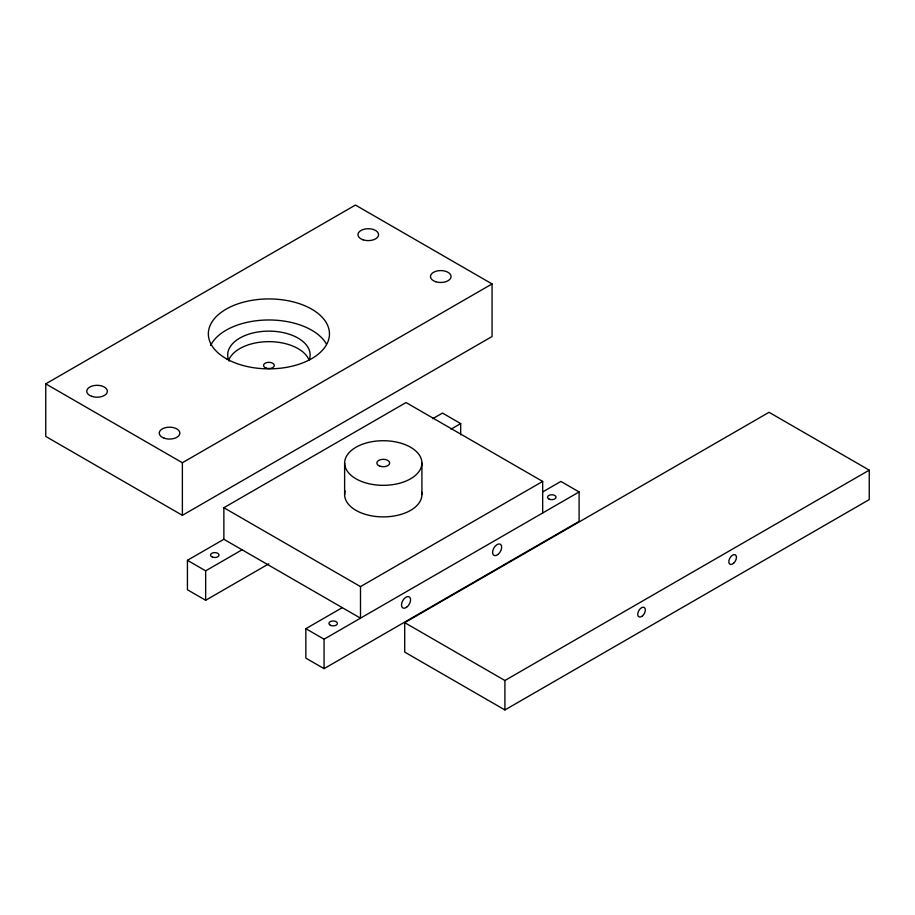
<?xml version="1.0" encoding="UTF-8"?>
<svg xmlns="http://www.w3.org/2000/svg" width="915" height="915" viewBox="0 0 915 915"><rect width="100%" height="100%" fill="white"/><g stroke="black" fill="none" stroke-linecap="round" stroke-linejoin="round"><path stroke-width="1.37" d="M45.75 383.854L355.443 205.052L492.064 283.936L492.064 336.526L182.382 515.317L45.75 436.444L45.75 383.854L182.382 462.738L492.064 283.936M542.675 481.427L360.499 586.606L360.499 618.163L223.866 539.278L223.866 507.722L406.043 402.554L542.675 481.427L542.675 512.983M268.793 563.823L205.658 600.274L187.438 589.763L187.438 560.312L223.866 539.278M432.761 418.681L442.483 413.065L460.691 423.588L460.691 434.808M187.438 560.312L205.658 570.834L242.086 549.801M450.981 429.192L460.691 423.588M542.675 491.95L560.884 481.427L579.104 491.95L579.104 521.401L324.07 668.648L305.85 658.125L305.85 628.674L342.279 607.64M305.85 628.674L324.07 639.196L579.104 491.95M404.716 622.646L769.058 412.299L869.25 470.15L869.25 499.59L504.908 709.949L404.716 652.098L404.716 622.646L504.908 680.497L869.25 470.15M223.866 507.722L360.499 586.606M504.908 680.497L504.908 709.949M421.918 463.024A38.647 22.315 0 0 1 363.953 482.342A38.647 22.315 0 0 1 363.953 443.706A38.647 22.315 0 0 1 421.918 463.024L421.918 494.58M344.623 463.024L344.623 494.58M324.07 639.196L324.07 668.648M205.658 570.834L205.658 600.274M182.382 462.738L182.382 515.317M421.701 492.247A38.647 22.315 0 0 1 382.253 516.884A38.647 22.315 0 0 1 345.104 491.081M210.587 345.538A60.539 34.953 0 0 1 267.557 319.987A60.539 34.953 0 0 1 326.438 344.04M229.093 361.093A41.221 23.801 0 0 1 267.832 331.138A41.221 23.801 0 0 1 309.224 359.881M229.093 359.286A41.221 23.801 0 0 1 268.907 341.65A41.221 23.801 0 0 1 308.721 359.286M380.045 466.25A6.439 3.717 0 0 0 389.71 463.024A6.439 3.717 0 0 0 380.045 459.799A6.439 3.717 0 0 0 380.045 466.25M406.615 607.274A6.439 3.717 -60 0 0 409.668 597.118A6.439 3.717 -60 0 0 401.845 602.768A6.439 3.717 -60 0 0 406.615 607.274M497.909 554.524A6.439 3.717 -60 0 0 500.619 544.402A6.439 3.717 -60 0 0 492.853 550.453A6.439 3.717 -60 0 0 497.909 554.524M548.954 499.041A4.255 2.459 0 0 0 555.943 497.703A4.255 2.459 0 0 0 550.43 494.878A4.255 2.459 0 0 0 548.954 499.041M330.349 625.254A4.255 2.459 0 0 0 337.338 623.916A4.255 2.459 0 0 0 331.825 621.091A4.255 2.459 0 0 0 330.349 625.254M212.635 557.178A4.255 2.459 0 0 0 219.017 555.05A4.255 2.459 0 0 0 212.635 552.923A4.255 2.459 0 0 0 212.635 557.178M227.069 359.16A60.539 34.953 0 0 0 327.73 342.187A60.539 34.953 0 0 0 251.934 300.337A60.539 34.953 0 0 0 227.069 359.16M91.614 396.309A10.305 5.948 0 0 0 107.352 391.448A10.305 5.948 0 0 0 92.186 386.016A10.305 5.948 0 0 0 91.614 396.309M164.243 438.216A10.305 5.948 0 0 0 179.855 433.218A10.305 5.948 0 0 0 164.563 427.911A10.305 5.948 0 0 0 164.243 438.216M363.118 239.822A10.305 5.948 0 0 0 378.57 234.675A10.305 5.948 0 0 0 363.118 229.516A10.305 5.948 0 0 0 363.118 239.822M435.62 281.683A10.305 5.948 0 0 0 451.072 276.536A10.305 5.948 0 0 0 435.62 271.378A10.305 5.948 0 0 0 435.62 281.683M266.208 368.15A5.41 3.122 0 0 0 274.317 365.451A5.41 3.122 0 0 0 266.208 362.74A5.41 3.122 0 0 0 266.208 368.15M733.613 563.24A5.41 3.122 -60 0 0 735.328 554.856A5.41 3.122 -60 0 0 728.923 560.54A5.41 3.122 -60 0 0 733.613 563.24M642.524 615.829A5.41 3.122 -60 0 0 644.24 607.446A5.41 3.122 -60 0 0 637.846 613.119A5.41 3.122 -60 0 0 642.524 615.829"/></g></svg>
